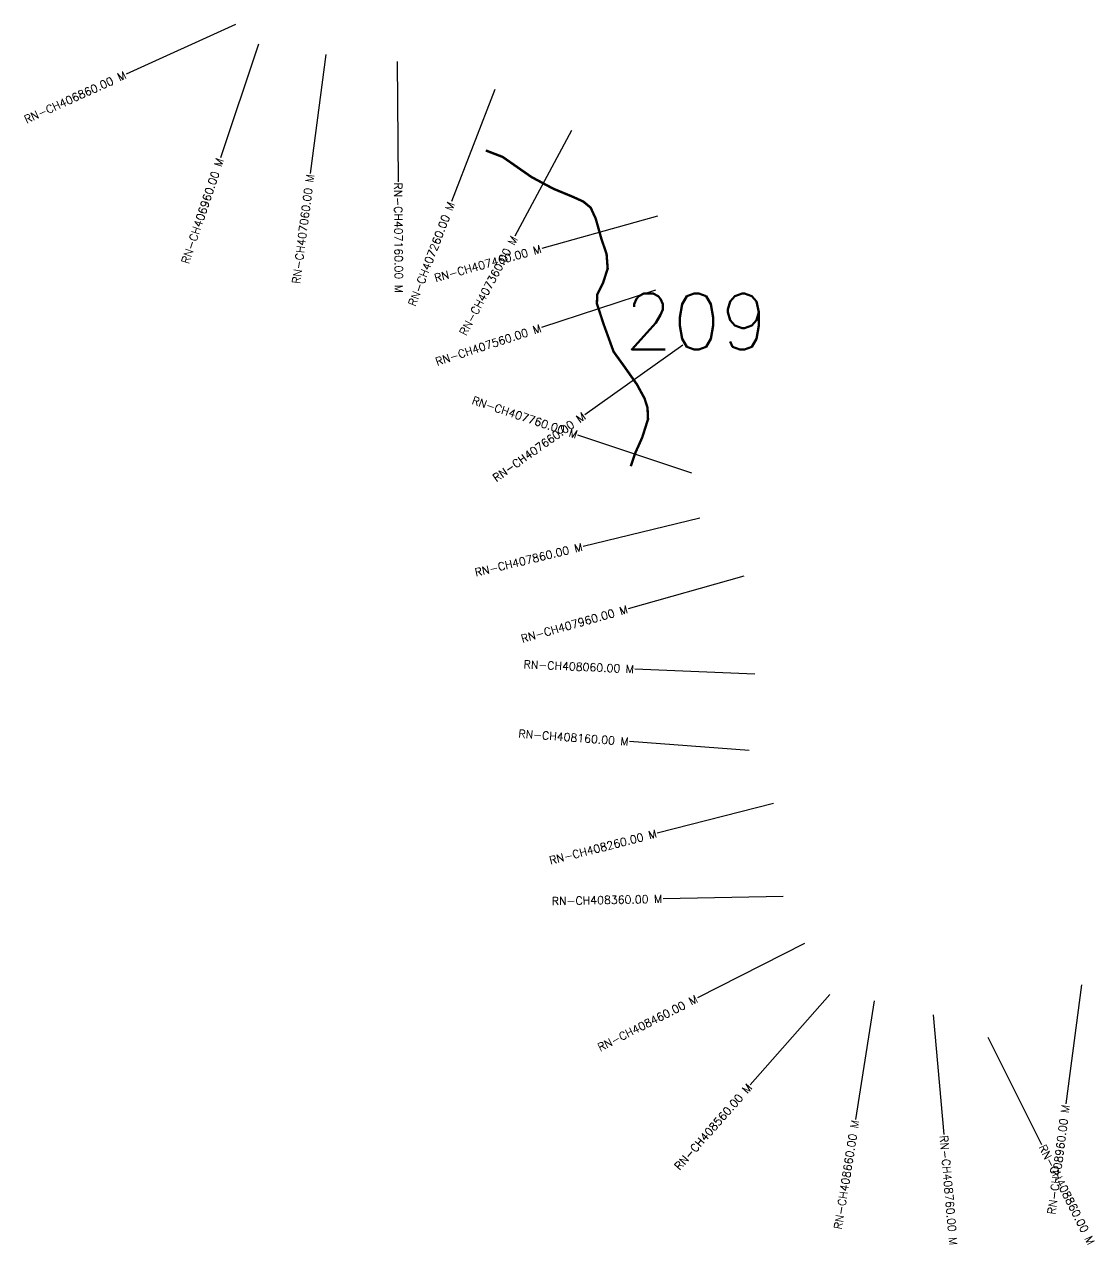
# Model space of a CAD drawing. Header units: metres. Extents: x 303225 to 310226, y 1933132 to 1940748.
# Drawn here: x 303225 to 304562, y 1938812 to 1940336 of the extents above; entities that cross this region are included whole.
import ezdxf
from ezdxf.enums import TextEntityAlignment as Align

# ---------------------------------------------------------------- set-up
doc = ezdxf.new("R2010")
doc.units = ezdxf.units.M
for name, color, linetype in [('CS', 134, 'Continuous'), ('CSMark', 6, 'Continuous'), ('NATURALLY PROTECTED', 3, 'Continuous')]:
    doc.layers.add(name, color=color, linetype=linetype)
doc.styles.get("Standard").update_dxf_attribs({"font": 'simplex.shx'})

msp = doc.modelspace()

# ---------------------------------------------------------------- linework, layer by layer
at = {"layer": 'CS'}
for p, q in [((303488.3, 1940336), (303351.7, 1940273.9)), ((303517.4, 1940311.5), (303469.6, 1940169.3)), ((303601.4, 1940298.5), (303582, 1940149.8)), ((303690.5, 1940289.5), (303691.6, 1940139.5)), ((303812.4, 1940254.6), (303758.6, 1940114.6)), ((303908.3, 1940203.6), (303837.7, 1940071.3)), ((304015.7, 1940096.3), (303871.2, 1940056)), ((304013.5, 1940003.9), (303871, 1939957.3)), ((304047.4, 1939935.3), (303925, 1939848.4)), ((304058.7, 1939775.4), (303916.4, 1939822.9)), ((304068.7, 1939719.3), (303922.9, 1939683.8)), ((304123.7, 1939646.8), (303979.3, 1939605.9)), ((304123.7, 1939646.8), (303979.3, 1939605.9)), ((304137.4, 1939524.1), (303987.5, 1939530.6)), ((304137.4, 1939524.1), (303987.5, 1939530.6)), ((304130.3, 1939429), (303980.7, 1939440)), ((304130.3, 1939429), (303980.7, 1939440)), ((304160.9, 1939362.8), (304015.6, 1939325.6)), ((304160.9, 1939362.8), (304015.6, 1939325.6)), ((304172.8, 1939246.7), (304022.8, 1939243.6)), ((304172.8, 1939246.7), (304022.8, 1939243.6)), ((304199.7, 1939187.8), (304065.9, 1939120)), ((304199.7, 1939187.8), (304065.9, 1939120)), ((304545.9, 1939136), (304526.3, 1938987.3)), ((304545.9, 1939136), (304526.3, 1938987.3)), ((304231.1, 1939123.9), (304131.8, 1939011.4)), ((304231.1, 1939123.9), (304131.8, 1939011.4)), ((304286.7, 1939116.2), (304263.1, 1938968.1)), ((304286.7, 1939116.2), (304263.1, 1938968.1)), ((304360.4, 1939098.6), (304373.5, 1938949.1)), ((304360.4, 1939098.6), (304373.5, 1938949.1)), ((304428.5, 1939070.6), (304495.9, 1938936.5)), ((304428.5, 1939070.6), (304495.9, 1938936.5))]:
    msp.add_line(p, q, dxfattribs=at)
at = {"layer": 'NATURALLY PROTECTED', "const_width": 3, "flags": 128}
msp.add_lwpolyline([(303801.3, 1940178.5), (303822.4, 1940170.4), (303858.4, 1940145.3), (303885.7, 1940130.7), (303909.6, 1940120.8), (303923.1, 1940114.7), (303932.4, 1940107), (303938.7, 1940093.2), (303945.9, 1940067.6), (303952.2, 1940049.3), (303953.6, 1940031), (303948, 1940013.6), (303940.6, 1939998.5), (303940.1, 1939987.2), (303948.6, 1939961.3), (303961, 1939927.1), (303974, 1939909.1), (303990.1, 1939886.3), (303999.7, 1939868.7), (304003.4, 1939857.1), (304004, 1939842.8), (303996.8, 1939820), (303987.8, 1939799.9), (303982.5, 1939784)], dxfattribs=at)

# ---------------------------------------------------------------- texts
at = {"insert": (303974.6, 1939999.9), "char_height": 70, "attachment_point": 1}
msp.add_mtext_dynamic_manual_height_columns('209', width=95.172, gutter_width=1, heights=[0], dxfattribs=at)
at = {"layer": 'CSMark'}
for s, rotation, p in [('RN-CH406860.00 M', 24.4482, (303350.8, 1940273.5)), ('RN-CH406960.00 M', 71.4429, (303469.3, 1940168.4)), ('RN-CH407060.00 M', 82.5756, (303581.9, 1940148.8)), ('RN-CH407260.00 M', 68.971, (303758.2, 1940113.6)), ('RN-CH407360.00 M', 61.9134, (303837.2, 1940070.4)), ('RN-CH407460.00 M', 15.5647, (303870.3, 1940055.8)), ('RN-CH407560.00 M', 18.0937, (303870, 1939957)), ('RN-CH407760.00 M', 341.553, (303915.5, 1939823.2)), ('RN-CH407660.00 M', 35.365, (303924.2, 1939847.9)), ('RN-CH407860.00 M', 13.6801, (303921.9, 1939683.6)), ('RN-CH407960.00 M', 15.8268, (303978.4, 1939605.7)), ('RN-CH407960.00 M', 15.8268, (303978.4, 1939605.7)), ('RN-CH408060.00 M', 357.5099, (303986.5, 1939530.6)), ('RN-CH408060.00 M', 357.5099, (303986.5, 1939530.6)), ('RN-CH408160.00 M', 355.8224, (303979.8, 1939440)), ('RN-CH408160.00 M', 355.8224, (303979.8, 1939440)), ('RN-CH408260.00 M', 14.3682, (304014.7, 1939325.4)), ('RN-CH408260.00 M', 14.3682, (304014.7, 1939325.4)), ('RN-CH408360.00 M', 1.1774, (304021.8, 1939243.6)), ('RN-CH408360.00 M', 1.1774, (304021.8, 1939243.6)), ('RN-CH408460.00 M', 26.8845, (304065.1, 1939119.5)), ('RN-CH408460.00 M', 26.8845, (304065.1, 1939119.5)), ('RN-CH408560.00 M', 48.5805, (304131.2, 1939010.6)), ('RN-CH408560.00 M', 48.5805, (304131.2, 1939010.6)), ('RN-CH408960.00 M', 82.4802, (304526.1, 1938986.3)), ('RN-CH408960.00 M', 82.4802, (304526.1, 1938986.3)), ('RN-CH408660.00 M', 80.952, (304262.9, 1938967.1)), ('RN-CH408660.00 M', 80.952, (304262.9, 1938967.1))]:
    msp.add_text(s, height=10, rotation=rotation, dxfattribs=at).set_placement(p, align=Align.MIDDLE_RIGHT)
for s, rotation, p in [('RN-CH407160.00 M', 270.4313, (303691.7, 1940138.5)), ('RN-CH408760.00 M', 275.0389, (304373.6, 1938948.2)), ('RN-CH408760.00 M', 275.0389, (304373.6, 1938948.2)), ('RN-CH408860.00 M', 296.7008, (304496.4, 1938935.7)), ('RN-CH408860.00 M', 296.7008, (304496.4, 1938935.7))]:
    msp.add_text(s, height=10, rotation=rotation, dxfattribs=at).set_placement(p, align=Align.MIDDLE_LEFT)

doc.saveas('drawing.dxf')
